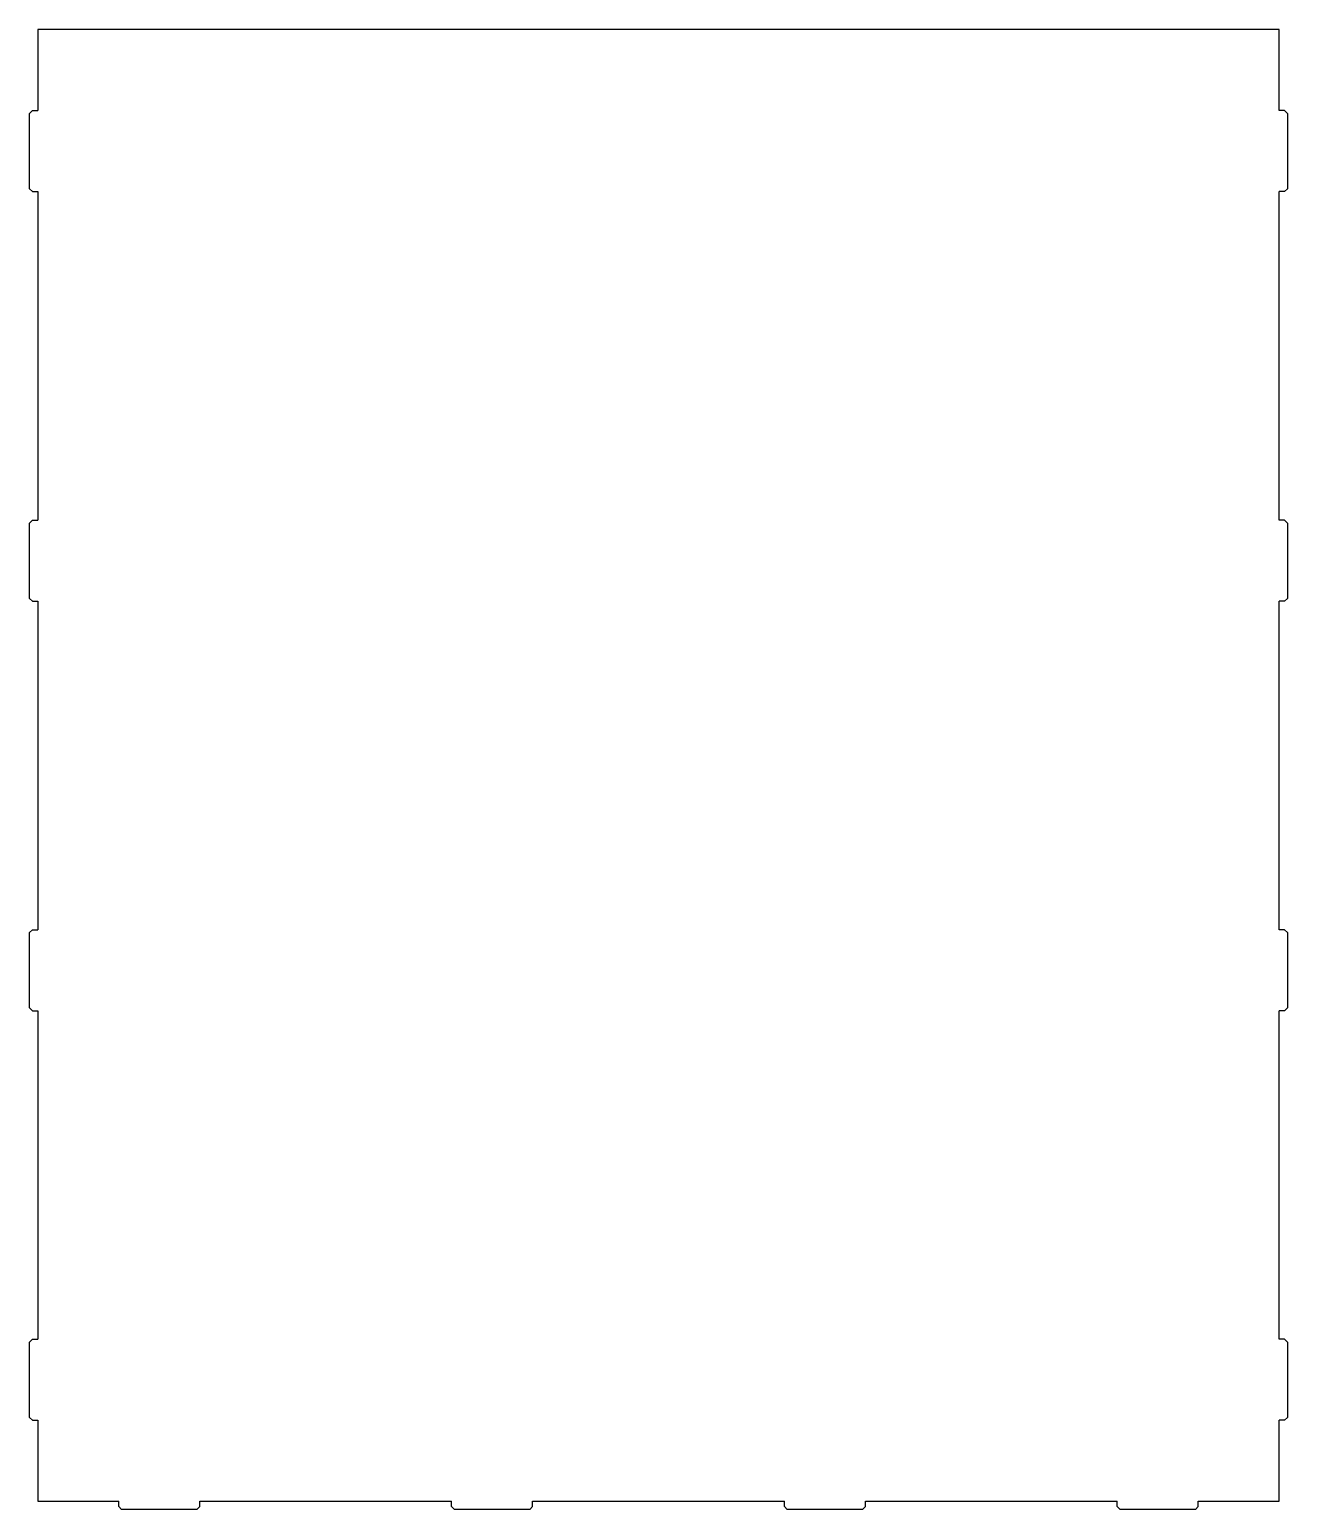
# Model space of a CAD drawing. Extents: x 187 to 498, y 173 to 538.
import ezdxf

# ---------------------------------------------------------------- set-up
doc = ezdxf.new("R2010")
doc.units = 0
doc.linetypes.add('SLD-CONTINUA', pattern=[0])
doc.layers.get('0').update_dxf_attribs({"linetype": 'CONTINUOUS'})

msp = doc.modelspace()

# ---------------------------------------------------------------- linework, layer by layer
at = {"color": 7, "linetype": 'SLD-CONTINUA'}
for p, q in [((495.81, 538.01), (189.31, 538.01)), ((189.31, 538.01), (189.31, 518.01)), ((495.81, 518.01), (495.81, 538.01)), ((188.01, 518.01), (187.31, 517.31)), ((187.31, 498.71), (187.31, 517.31)), ((188.01, 518.01), (189.31, 518.01)), ((497.11, 518.01), (495.81, 518.01)), ((497.81, 517.31), (497.11, 518.01)), ((497.81, 517.31), (497.81, 498.71)), ((187.31, 498.71), (188.01, 498.01)), ((188.01, 498.01), (189.31, 498.01)), ((189.31, 498.01), (189.31, 416.89)), ((497.11, 498.01), (495.81, 498.01)), ((495.81, 416.89), (495.81, 498.01)), ((497.11, 498.01), (497.81, 498.71)), ((188.01, 416.89), (187.31, 416.19)), ((188.01, 416.89), (189.31, 416.89)), ((497.11, 416.89), (495.81, 416.89)), ((497.81, 416.19), (497.11, 416.89)), ((187.31, 397.59), (187.31, 416.19)), ((497.81, 416.19), (497.81, 397.59)), ((187.31, 397.59), (188.01, 396.89)), ((188.01, 396.89), (189.31, 396.89)), ((189.31, 396.89), (189.31, 315.78)), ((497.11, 396.89), (495.81, 396.89)), ((495.81, 315.78), (495.81, 396.89)), ((497.11, 396.89), (497.81, 397.59)), ((188.01, 315.78), (187.31, 315.08)), ((187.31, 296.48), (187.31, 315.08)), ((188.01, 315.78), (189.31, 315.78)), ((497.11, 315.78), (495.81, 315.78)), ((497.81, 315.08), (497.11, 315.78)), ((497.81, 315.08), (497.81, 296.48)), ((187.31, 296.48), (188.01, 295.78)), ((497.11, 295.78), (497.81, 296.48)), ((188.01, 295.78), (189.31, 295.78)), ((189.31, 295.78), (189.31, 214.66)), ((497.11, 295.78), (495.81, 295.78)), ((495.81, 214.66), (495.81, 295.78)), ((188.01, 214.66), (187.31, 213.96)), ((187.31, 195.36), (187.31, 213.96)), ((188.01, 214.66), (189.31, 214.66)), ((497.11, 214.66), (495.81, 214.66)), ((497.81, 213.96), (497.11, 214.66)), ((497.81, 213.96), (497.81, 195.36)), ((187.31, 195.36), (188.01, 194.66)), ((188.01, 194.66), (189.31, 194.66)), ((189.31, 194.66), (189.31, 174.66)), ((497.11, 194.66), (495.81, 194.66)), ((495.81, 174.66), (495.81, 194.66)), ((497.11, 194.66), (497.81, 195.36)), ((189.31, 174.66), (209.31, 174.66)), ((209.31, 173.36), (209.31, 174.66)), ((209.31, 173.36), (210.01, 172.66)), ((228.61, 172.66), (210.01, 172.66)), ((228.61, 172.66), (229.31, 173.36)), ((229.31, 173.36), (229.31, 174.66)), ((229.31, 174.66), (291.48, 174.66)), ((291.48, 173.36), (291.48, 174.66)), ((291.48, 173.36), (292.18, 172.66)), ((310.78, 172.66), (292.18, 172.66)), ((310.78, 172.66), (311.48, 173.36)), ((311.48, 173.36), (311.48, 174.66)), ((311.48, 174.66), (373.65, 174.66)), ((373.65, 173.36), (373.65, 174.66)), ((373.65, 173.36), (374.35, 172.66)), ((392.95, 172.66), (374.35, 172.66)), ((392.95, 172.66), (393.65, 173.36)), ((393.65, 173.36), (393.65, 174.66)), ((393.65, 174.66), (455.81, 174.66)), ((455.81, 173.36), (455.81, 174.66)), ((455.81, 173.36), (456.51, 172.66)), ((475.11, 172.66), (456.51, 172.66)), ((475.11, 172.66), (475.81, 173.36)), ((475.81, 173.36), (475.81, 174.66)), ((475.81, 174.66), (495.81, 174.66))]:
    msp.add_line(p, q, dxfattribs=at)

doc.saveas('drawing.dxf')
